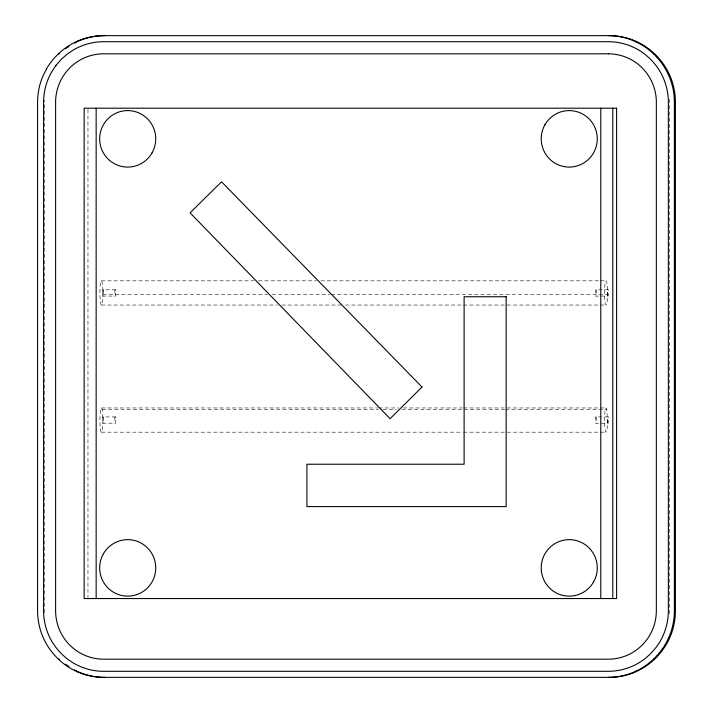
<?xml version="1.0" encoding="UTF-8"?>
<svg xmlns="http://www.w3.org/2000/svg" width="713" height="713" viewBox="0 0 713 713"><rect width="100%" height="100%" fill="white"/><g stroke="black" fill="none" stroke-linecap="round" stroke-linejoin="round"><path stroke-width="0.53" stroke-dasharray="3.56 2.67" d="M607.485 296.073L607.485 289.799A12.103 1.497 -90 0 0 605.185 283.016A12.103 1.497 -90 0 0 605.185 302.856A12.103 1.497 -90 0 0 607.485 296.073L607.485 289.799M607.485 423.201L606.79 409.583A12.103 1.497 90 0 0 604.686 414.948A12.103 1.497 90 0 0 605.524 431.445A12.103 1.497 90 0 0 607.485 423.201L607.485 416.927M101.424 280.824L254.033 280.824M258.489 280.824L316.412 280.824M320.868 280.824L599.357 280.824M600.471 280.824L606.041 280.824M102.895 294.514L267.758 294.514M272.214 294.514L330.137 294.514M331.251 294.514L607.512 294.514M101.424 305.039L277.428 305.039M281.885 305.039L340.921 305.039M345.377 305.039L462.345 305.039M463.459 305.039L599.357 305.039M600.471 305.039L606.041 305.039M101.424 407.961L377.685 407.961M378.799 407.961L398.843 407.961M403.3 407.961L462.345 407.961M463.459 407.961L599.357 407.961M600.471 407.961L606.041 407.961M102.182 409.654L378.443 409.654M382.899 409.654L396.268 409.654M401.838 409.654L504.314 409.654M505.428 409.654L606.799 409.654M101.424 432.176L462.345 432.176M463.459 432.176L599.357 432.176M600.471 432.176L606.041 432.176M596.273 289.799L596.273 296.073M596.273 416.927L596.273 423.201M114.882 289.799L114.882 296.073M114.882 416.927L114.882 423.201M103.67 289.799L103.67 296.073M103.67 416.927L103.67 423.201M87.966 109.303L87.966 597.432M669.338 99.276A60.534 60.07 90 0 1 669.409 102.244L669.409 610.756A60.534 60.07 -90 0 1 669.338 613.724M44.669 612.734A60.534 60.07 90 0 1 44.643 610.756L44.643 102.244A60.534 60.07 -90 0 1 44.669 100.266M102.922 292.936L102.868 296.073A12.103 1.497 90 0 1 100.569 302.856A12.103 1.497 90 0 1 100.569 283.016A12.103 1.497 90 0 1 102.868 289.799L102.922 292.936M102.922 420.064L102.868 423.201A12.103 1.497 -90 0 1 100.907 431.445A12.103 1.497 -90 0 1 100.07 414.948A12.103 1.497 -90 0 1 102.173 409.583L102.922 420.064M115.684 289.799L102.868 289.799L102.868 296.073L115.684 296.073L115.684 289.799M608.287 289.799L595.471 289.799L595.471 296.073L608.287 296.073L608.287 289.799M115.684 416.927L102.868 416.927L102.868 423.201L115.684 423.201L115.684 416.927M608.287 416.927L595.471 416.927L595.471 423.201L608.287 423.201L608.287 416.927"/><path stroke-width="1.07" d="M65.382 48.805L68.983 46.39M74.562 43.136L76.487 42.183M76.398 41.702L79.428 40.721A66.594 66.077 90 0 1 104.713 35.65M635.55 41.702L636.602 41.702M58.457 53.814L59.509 53.814M653.491 53.814L654.543 53.814M656.343 56.684L657.395 56.684M668.357 74.758L669.409 74.758M668.357 638.242L669.409 638.242M656.343 656.317L657.395 656.317M58.457 659.186L59.509 659.186M653.491 659.186L654.543 659.186M76.398 671.298L79.428 672.279A66.594 66.077 90 0 0 104.713 677.35M635.55 671.298L636.602 671.298M74.562 669.864L76.487 670.817M65.382 664.195L68.983 666.61M612.797 108.189L612.797 598.546M600.783 108.189L600.783 598.546M96.157 108.189L96.157 598.546M608.287 677.35A66.594 66.077 -90 0 0 633.572 672.279C649.614 665.514 662.662 652.315 669.338 636.246A66.594 66.077 -90 0 0 674.364 610.756L674.364 102.244A66.594 66.077 -90 0 0 669.338 76.754C662.662 60.685 649.614 47.486 633.572 40.721A66.594 66.077 -90 0 0 608.287 35.65M46.443 68.947L42.62 76.754A66.594 66.077 -90 0 0 37.584 102.244L37.584 610.756A66.594 66.077 -90 0 0 42.62 636.246C49.295 652.315 62.334 665.514 78.377 672.279A66.594 66.077 90 0 0 103.67 677.35L609.33 677.35A66.594 66.077 -90 0 0 634.623 672.279C650.666 665.514 663.705 652.315 670.38 636.246A66.594 66.077 -90 0 0 675.416 610.756L675.416 102.244A66.594 66.077 90 0 0 670.38 76.754C663.705 60.685 650.666 47.486 634.623 40.721A66.594 66.077 -90 0 0 609.33 35.65L103.67 35.65A66.594 66.077 90 0 0 78.377 40.721C65.043 46.39 53.725 56.416 46.443 68.947M56.006 65.391L51.639 71.968A60.534 60.07 -90 0 0 43.591 102.244L43.591 610.756A60.534 60.07 -90 0 0 51.639 641.032C56.978 650.122 64.571 657.796 73.635 663.188A60.534 60.07 -90 0 0 103.67 671.298L608.287 671.298A60.534 60.07 -90 0 0 638.322 663.188C647.386 657.796 654.98 650.122 660.309 641.032A60.534 60.07 -90 0 0 668.357 610.756L668.357 102.244A60.534 60.07 90 0 0 660.309 71.968C654.98 62.878 647.386 55.204 638.322 49.812A60.534 60.07 90 0 0 608.287 41.702L103.67 41.702A60.534 60.07 90 0 0 73.635 49.812L67.093 54.215L61.193 59.437L56.006 65.391M422.034 387.043L390.082 418.683L190.077 212.857L221.547 181.797L422.034 387.043M608.287 53.814L103.67 53.814A48.431 48.056 -90 0 0 55.605 102.244L55.605 610.756A48.431 48.056 -90 0 0 103.67 659.186L608.287 659.186A48.431 48.056 -90 0 0 656.343 610.756L656.343 102.244A48.431 48.056 90 0 0 608.287 53.814M616.611 108.189L84.143 108.189L84.143 598.546L616.611 598.546L616.611 108.189M506.159 296.742L464.11 296.742L464.11 464.225L306.92 464.225L306.92 506.604L506.159 506.604L506.159 296.742M151.976 152.965A28.253 28.039 -90 0 0 127.698 110.586A28.253 28.039 -90 0 0 103.421 152.965A28.253 28.039 -90 0 0 151.976 152.965M593.519 582.022A28.253 28.039 -90 0 0 569.241 539.643A28.253 28.039 -90 0 0 544.964 582.022A28.253 28.039 -90 0 0 593.519 582.022M544.964 124.713A28.253 28.039 90 0 0 569.241 167.083A28.253 28.039 90 0 0 593.519 124.713A28.253 28.039 90 0 0 544.964 124.713M103.421 553.769A28.253 28.039 90 0 0 127.698 596.148A28.253 28.039 90 0 0 151.976 553.769A28.253 28.039 90 0 0 103.421 553.769"/></g></svg>
